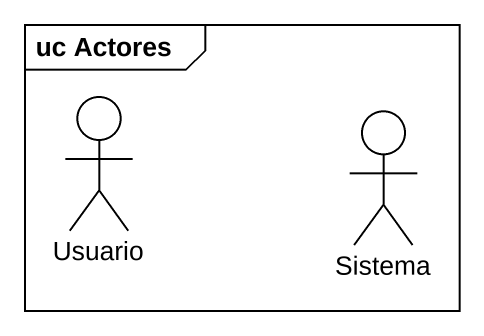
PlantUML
@startuml
mainframe uc Actores
actor Usuario
actor Sistema
@enduml
